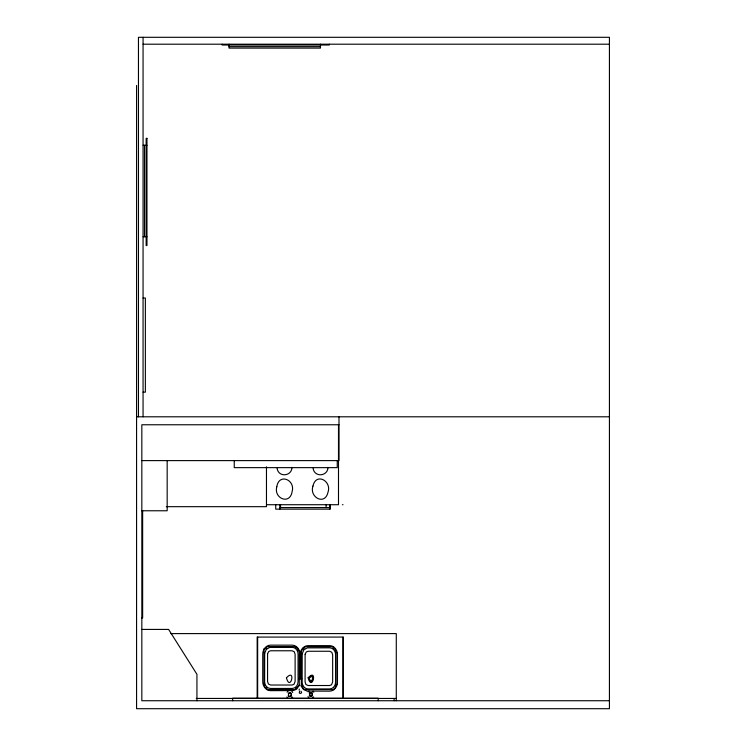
<?xml version="1.0" encoding="UTF-8"?>
<svg xmlns="http://www.w3.org/2000/svg" width="746" height="746" viewBox="0 0 746 746"><rect width="100%" height="100%" fill="white"/><g stroke="black" fill="none" stroke-linecap="round" stroke-linejoin="round"><path stroke-width="1.12" d="M292.022 467.397C291.658 476.517 278.398 477.599 277.083 468.339M328.026 467.453C327.625 476.573 314.355 477.552 313.087 468.292M290.977 695.048L290.679 695.664M309.879 693.752L309.879 695.123M312.024 694.796L311.483 695.626L310.308 695.626M299.351 685.07L296.908 688.791L293.197 690.591L270.425 690.656C265.846 690.619 262.639 685.975 262.732 681.676L262.732 654.13C262.639 649.831 265.846 645.187 270.425 645.141L292.245 645.141C296.833 645.187 300.032 649.831 299.939 654.13L299.939 678.235M288.599 693.388L288.46 695.757M291.099 695.962L291.238 693.593M309.646 693.137L309.506 695.505M312.145 695.71L312.285 693.342M301.403 679.326C303.072 678.944 298.596 674.272 299.556 679.308M299.556 691.393C297.766 694.619 303.491 693.705 300.964 691.15M287.07 692.204L287.956 691.309M288.226 693.752L289.112 692.847M290.586 696.503L291.462 695.598M291.742 698.051L292.628 697.146M308.117 691.952L309.003 691.057M309.273 693.5L310.159 692.596M311.632 696.251L312.509 695.347M312.788 697.799L313.674 696.895M300.964 679.55C303.081 677.769 297.98 677.573 299.556 679.503M288.926 693.053L290.949 693.211M290.772 696.298L288.749 696.139M309.972 692.801L311.996 692.959M311.819 696.046L309.795 695.887M289.541 693.37L290.157 693.37M143.064 44.2L609.426 44.2M229.022 46.644L320.482 46.644M143.064 145.274L146.962 145.274M143.064 236.734L146.962 236.734M143.064 298.018L145.367 298.018L145.367 392.172L143.064 392.172M136.574 416.8L609.426 416.8M338.992 424.763L141.833 424.763L141.833 700.736L609.426 700.736M141.833 460.608L338.992 460.608L338.992 416.8M266.471 504.716L338.498 504.716L338.498 424.763M342.414 504.716L343.011 504.716M166.293 506.674L266.471 506.674L266.471 466.81M279.862 507.578L329.657 507.578M141.833 510.768L167.169 510.768L167.169 460.608M141.833 617.949L142.645 617.949L142.645 510.768M141.833 629.419L168.615 629.419L196.935 674.291L196.935 700.736M170.881 633.596L396.285 633.596L396.285 700.736M196.263 698.442L396.285 698.442M313.012 691.178L313.777 692.213M311.688 692.54L312.453 693.566M309.329 695.281L310.103 696.316M308.005 696.633L308.779 697.669M291.966 691.43L292.73 692.465M290.642 692.792L291.406 693.817M288.282 695.533L289.056 696.568M286.958 696.885L287.732 697.92M300.852 685.555L303.296 689.276L307.007 691.076L329.779 691.15C334.357 691.104 337.565 686.46 337.472 682.161L337.472 654.615C337.565 650.316 334.357 645.672 329.779 645.626L307.958 645.626C303.38 645.672 300.172 650.316 300.265 654.615L300.265 677.573M394.121 698.442L394.121 700.736M378.203 700.736L378.203 698.209L232.64 698.209L232.64 700.736M343.207 698.228L343.207 637.075L257.165 637.075L257.165 698.228M343.039 637.075L343.039 698.442M337.239 460.608L337.239 467.639L234.253 467.639L234.253 460.608M330.338 504.716L330.338 509.145L275.731 509.145L275.731 504.716M329.657 504.716L329.657 509.145M329.284 44.2L329.284 45.012L222.103 45.012L222.103 44.2M326.114 504.716L326.114 507.578M320.482 44.2L320.482 48.098L229.022 48.098L229.022 44.2M299.221 689.043L299.221 690.19M280.543 504.716L280.543 507.578M279.862 504.716L279.862 509.145M257.65 637.075L257.65 698.442M144.519 145.274L144.519 236.734M143.064 37.3L143.064 416.8M138.458 416.8L138.458 37.3L609.426 37.3L609.426 708.7L136.574 708.7L136.574 85.454M264.671 653.31L264.625 681.602C264.532 684.884 266.984 688.446 270.49 688.455L292.19 688.455C295.696 688.446 298.139 684.884 298.055 681.602L298.055 654.195C298.139 650.913 295.696 647.36 292.19 647.351L269.726 647.407L266.341 649.356L264.671 653.31M267.59 653.757L267.553 681.49L268.42 684.017L270.584 685.024L292.096 685.024L293.971 684.315L295.118 681.49L295.118 654.307L294.26 651.78L292.096 650.773L270.584 650.773L268.709 651.491L267.59 653.757M302.205 653.794L302.158 682.086C302.065 685.369 304.517 688.931 308.023 688.94L329.723 688.94C333.22 688.931 335.672 685.369 335.579 682.086L335.579 654.69C335.672 651.398 333.22 647.845 329.723 647.836L307.259 647.892L303.874 649.841L302.205 653.794M305.123 654.242L305.086 681.975L305.953 684.502L308.117 685.518L329.62 685.518L331.504 684.8L332.651 681.975L332.651 654.802L331.784 652.265L329.62 651.258L308.117 651.258L306.242 651.976L305.123 654.242M276.803 486.756C273.493 498.449 290.063 505.396 292.143 491.465C295.463 479.771 278.883 472.833 276.803 486.756M286.427 677.788C290.353 692.493 296.386 667.372 286.427 677.788M308.117 677.778C312.042 692.475 318.076 667.362 308.117 677.778M308.676 677.946C311.828 689.761 316.677 669.582 308.676 677.946M309.236 678.123C311.614 687.047 315.278 671.801 309.236 678.123M312.956 486.075C309.058 497.209 324.995 506.03 328.016 492.155C331.914 481.011 315.978 472.199 312.956 486.075M146.962 138.355L146.151 138.355L146.151 245.537L146.962 245.537L146.962 138.355M295.752 646.661L266.592 646.661L266.592 648.722L264.037 648.722L264.037 685.266L264.625 685.266L264.625 687.42L266.975 687.42L266.975 689.574L295.752 689.574L295.752 687.57L297.505 687.57L297.505 686.441L298.68 686.441L298.68 685.332L299.267 685.332L299.267 650.913L298.092 650.913L297.505 648.032L295.752 648.032L295.752 646.661M332.921 646.661L304.834 646.661L304.834 648.032L303.081 648.032L303.081 649.402L301.906 649.402L301.906 650.782L301.319 650.782L301.319 684.921L302.494 684.921L302.494 688.176L303.669 688.176L303.669 689.574L334.096 689.574L334.096 688.148L335.271 688.148L335.859 684.483L337.033 684.483L337.033 652.647L335.859 652.647L335.271 649.048L333.509 649.048L332.921 646.661"/></g></svg>
